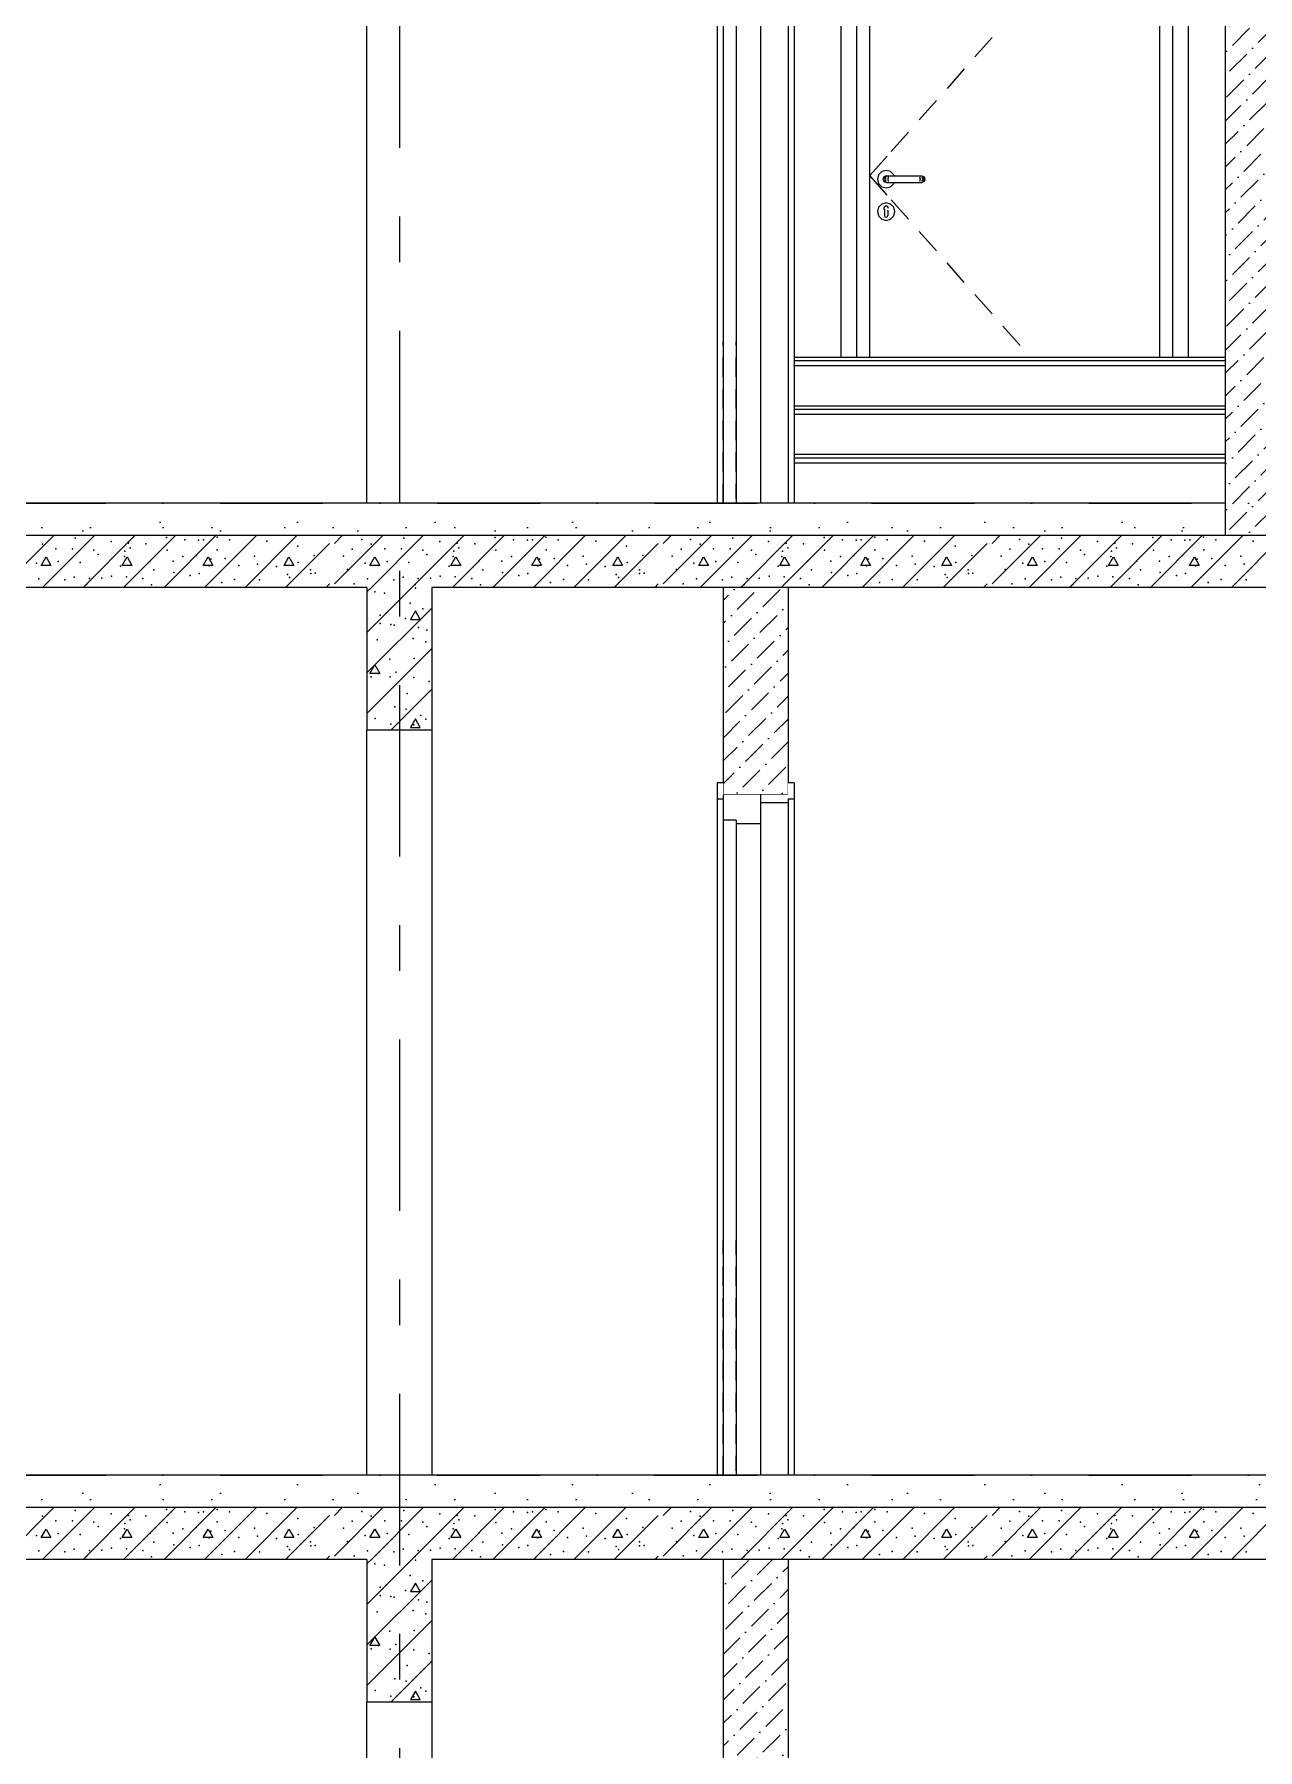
# Model space of a CAD drawing. Header units: millimetres. Extents: x 18162 to 7085488, y 72188 to 247925.
# Drawn here: x 3669702 to 3673479, y 136271 to 141565 of the extents above; entities that cross this region are included whole.
import ezdxf
from ezdxf.enums import TextEntityAlignment as Align

# ---------------------------------------------------------------- set-up
doc = ezdxf.new("R2010")
doc.units = ezdxf.units.MM
doc.header["$MEASUREMENT"] = 0
for name, pattern in [('Dot & Dashed', [670.277762, 317.5, -176.388889, 0, -176.388874]), ('Double Dashed', [1093.611073, 529.166651, -211.666656, 141.111112, -211.666656]), ('Wipeout_Contour', [1000, 0, -1000])]:
    doc.linetypes.add(name, pattern=pattern)
for name, color, linetype in [('Archicad Doors', 7, 'Continuous'), ('Structural - Bearing', 7, 'Continuous'), ('Structural - Grid', 7, 'Continuous'), ('Structural - Stair & Railing', 7, 'Continuous')]:
    doc.layers.add(name, color=color, linetype=linetype)
doc.styles.add('GENERATED_STYLE_3', font='', dxfattribs={"width": 0.8})
doc.styles.get('GENERATED_STYLE_3').set_extended_font_data('ISOCPEUR MON')
pattern_1 = [(45, (3761974.73, 95118.01), (-70.71068, 70.71068), [75, -25, 0, -25]), (45, (3761983.57, 95197.56), (-70.71068, 70.71068), [75, -25, 0, -25])]
pattern_2 = [(0, (3761974.7, 95118), (0, 779.423), [48.75, -401.25]), (0, (3762199.7, 95507.7), (0, 779.423), [48.75, -401.25]), (60, (3761974.7, 95118), (-675, 389.7114), [48.75, -401.25]), (60, (3762424.7, 95118), (-675, 389.7114), [48.75, -401.25]), (120, (3762023.5, 95118), (675, 389.7114), [48.75, -401.25]), (120, (3762473.5, 95118), (675, 389.7114), [48.75, -401.25]), (0, (3761974.73, 95193), (0, 150), [0, -150, 0, -225]), (45, (3762049.73, 95193), (-106.06602, 106.06602), [0, -112.5, 0, -187.5])]

# ---------------------------------------------------------------- blocks, each defined once
blk = doc.blocks.new('*X935', base_point=(3761974.7, 95118))
at = {"layer": 'Structural - Bearing', "color": 7, "linetype": 'Continuous', "lineweight": 9}
for p, q in [((3670729.1, 136719.2), (3670867.8, 136858)), ((3670729.1, 136844.2), (3670742.8, 136858)), ((3670729.1, 136594.2), (3670929.1, 136794.2)), ((3670878.5, 136785.4), (3670863.6, 136759.3)), ((3670863.6, 136759.3), (3670893.6, 136759.4)), ((3670893.6, 136759.4), (3670878.5, 136785.4)), ((3670729.1, 136469.2), (3670929.1, 136669.2)), ((3670738.4, 136592.7), (3670753.5, 136618.7)), ((3670768.4, 136592.7), (3670738.4, 136592.7)), ((3670753.5, 136618.7), (3670768.4, 136592.7)), ((3670802.8, 136418), (3670929.1, 136544.2)), ((3670878.5, 136452), (3670863.6, 136426)), ((3670893.6, 136426), (3670878.5, 136452)), ((3670863.6, 136426), (3670893.6, 136426)), ((3670927.8, 136418), (3670929.1, 136419.2))]:
    blk.add_line(p, q, dxfattribs=at)
for p in [(3670878.9, 136856.1), (3670753, 136844.3), (3670783.6, 136840.7), (3670862.4, 136809), (3670769.5, 136772.4), (3670789.8, 136779.9), (3670848.4, 136762.5), (3670901.2, 136792.1), (3670769.5, 136746.7), (3670802.4, 136743.9), (3670813.2, 136741.5), (3670872, 136700.6), (3670888.1, 136733.9), (3670914.2, 136726.4), (3670760.7, 136696), (3670910.7, 136689.9), (3670764.7, 136592.5), (3670799.5, 136636.3), (3670817.9, 136596.1), (3670875.1, 136638.8), (3670741.6, 136582.2), (3670800.9, 136581.6), (3670874.2, 136579.6), (3670921.4, 136567.7), (3670815, 136489.5), (3670852.8, 136531.1), (3670754.5, 136453.4), (3670802.9, 136436.3), (3670849.8, 136482.3), (3670873.7, 136433.9), (3670895.7, 136462.4), (3670910.5, 136451.9)]:
    blk.add_point(p, dxfattribs=at)
blk = doc.blocks.new('*X948', base_point=(3761974.7, 95118))
at = {"layer": 'Structural - Bearing', "color": 7, "linetype": 'Continuous', "lineweight": 9}
for p, q in [((3670729.1, 139719.3), (3670867.8, 139858)), ((3670729.1, 139844.3), (3670742.8, 139858)), ((3670729.1, 139594.3), (3670929.1, 139794.3)), ((3670878.5, 139785.4), (3670863.6, 139759.4)), ((3670893.6, 139759.4), (3670878.5, 139785.4)), ((3670863.6, 139759.4), (3670893.6, 139759.4)), ((3670729.1, 139469.3), (3670929.1, 139669.3)), ((3670738.4, 139592.7), (3670753.5, 139618.7)), ((3670753.5, 139618.7), (3670768.4, 139592.7)), ((3670768.4, 139592.7), (3670738.4, 139592.7)), ((3670802.8, 139418), (3670929.1, 139544.3)), ((3670878.5, 139452.1), (3670863.6, 139426)), ((3670893.6, 139426.1), (3670878.5, 139452.1)), ((3670863.6, 139426), (3670893.6, 139426.1)), ((3670927.8, 139418), (3670929.1, 139419.3))]:
    blk.add_line(p, q, dxfattribs=at)
for p in [(3670753, 139844.4), (3670783.6, 139840.7), (3670878.9, 139856.2), (3670769.5, 139772.4), (3670789.8, 139780), (3670862.4, 139809.1), (3670901.2, 139792.1), (3670769.5, 139746.8), (3670802.4, 139743.9), (3670813.2, 139741.6), (3670848.4, 139762.5), (3670888.1, 139734), (3670914.2, 139726.5), (3670760.7, 139696), (3670872, 139700.7), (3670910.7, 139690), (3670799.5, 139636.3), (3670875.1, 139638.8), (3670741.6, 139582.2), (3670764.7, 139592.5), (3670800.9, 139581.7), (3670817.9, 139596.2), (3670874.2, 139579.7), (3670921.4, 139567.8), (3670852.8, 139531.1), (3670754.5, 139453.4), (3670815, 139489.5), (3670849.8, 139482.3), (3670895.7, 139462.5), (3670910.5, 139452), (3670802.9, 139436.4), (3670873.7, 139433.9)]:
    blk.add_point(p, dxfattribs=at)
blk = doc.blocks.new('*X950', base_point=(3761974.7, 95118))
at = {"layer": 'Structural - Bearing', "color": 7, "linetype": 'Continuous', "lineweight": 9}
for p, q in [((3669613.4, 136868.7), (3669762.7, 137018)), ((3669727.7, 136858), (3669887.7, 137018)), ((3669852.7, 136858), (3670012.7, 137018)), ((3669977.7, 136858), (3670137.7, 137018)), ((3670102.7, 136858), (3670262.7, 137018)), ((3670227.7, 136858), (3670387.7, 137018)), ((3670352.7, 136858), (3670512.7, 137018)), ((3670628.5, 136993.7), (3670652.8, 137018)), ((3670628.5, 136868.7), (3670777.8, 137018)), ((3670742.8, 136858), (3670902.8, 137018)), ((3670867.8, 136858), (3671027.8, 137018)), ((3670992.8, 136858), (3671152.8, 137018)), ((3671117.8, 136858), (3671277.8, 137018)), ((3671242.8, 136858), (3671402.8, 137018)), ((3671367.8, 136858), (3671527.8, 137018)), ((3671643.6, 136993.7), (3671668, 137018)), ((3671643.6, 136868.7), (3671793, 137018)), ((3671758, 136858), (3671918, 137018)), ((3671883, 136858), (3672043, 137018)), ((3672008, 136858), (3672168, 137018)), ((3672133, 136858), (3672293, 137018)), ((3672258, 136858), (3672418, 137018)), ((3672383, 136858), (3672543, 137018)), ((3672658.8, 136993.7), (3672683.1, 137018)), ((3672658.8, 136868.7), (3672808.1, 137018)), ((3672773.1, 136858), (3672933.1, 137018)), ((3672898.1, 136858), (3673058.1, 137018)), ((3673023.1, 136858), (3673183.1, 137018)), ((3673148.1, 136858), (3673308.1, 137018)), ((3673273.1, 136858), (3673433.1, 137018)), ((3673398.1, 136858), (3673558.1, 137018)), ((3670477.7, 136858), (3670613.4, 136993.7)), ((3671492.8, 136858), (3671628.5, 136993.7)), ((3672508, 136858), (3672643.6, 136993.7)), ((3669723.3, 136926), (3669738.4, 136952)), ((3669753.3, 136926), (3669723.3, 136926)), ((3669738.4, 136952), (3669753.3, 136926)), ((3669973.3, 136926), (3669988.4, 136952)), ((3670003.3, 136926), (3669973.3, 136926)), ((3669988.4, 136952), (3670003.3, 136926)), ((3670223.3, 136926), (3670238.4, 136952)), ((3670253.3, 136926), (3670223.3, 136926)), ((3670238.4, 136952), (3670253.3, 136926)), ((3670473.3, 136926), (3670488.4, 136952)), ((3670503.3, 136926), (3670473.3, 136926)), ((3670488.4, 136952), (3670503.3, 136926)), ((3670738.4, 136926), (3670753.5, 136952)), ((3670768.4, 136926), (3670738.4, 136926)), ((3670753.5, 136952), (3670768.4, 136926)), ((3670988.4, 136926), (3671003.5, 136952)), ((3671018.4, 136926), (3670988.4, 136926)), ((3671003.5, 136952), (3671018.4, 136926)), ((3671238.4, 136926), (3671253.5, 136952)), ((3671268.4, 136926), (3671238.4, 136926)), ((3671253.5, 136952), (3671268.4, 136926)), ((3671488.4, 136926), (3671503.5, 136952)), ((3671518.4, 136926), (3671488.4, 136926)), ((3671503.5, 136952), (3671518.4, 136926)), ((3671753.5, 136926), (3671768.6, 136952)), ((3671783.6, 136926), (3671753.5, 136926)), ((3671768.6, 136952), (3671783.6, 136926)), ((3672003.5, 136926), (3672018.6, 136952)), ((3672033.6, 136926), (3672003.5, 136926)), ((3672018.6, 136952), (3672033.6, 136926)), ((3672253.5, 136926), (3672268.6, 136952)), ((3672283.6, 136926), (3672253.5, 136926)), ((3672268.6, 136952), (3672283.6, 136926)), ((3672503.5, 136926), (3672518.6, 136952)), ((3672533.6, 136926), (3672503.5, 136926)), ((3672518.6, 136952), (3672533.6, 136926)), ((3672768.6, 136926), (3672783.8, 136952)), ((3672798.7, 136926), (3672768.6, 136926)), ((3672783.8, 136952), (3672798.7, 136926)), ((3673018.6, 136926), (3673033.8, 136952)), ((3673048.7, 136926), (3673018.6, 136926)), ((3673033.8, 136952), (3673048.7, 136926)), ((3673268.6, 136926), (3673283.8, 136952)), ((3673298.7, 136926), (3673268.6, 136926)), ((3673283.8, 136952), (3673298.7, 136926)), ((3670602.7, 136858), (3670613.4, 136868.7)), ((3671617.8, 136858), (3671628.5, 136868.7)), ((3672633, 136858), (3672643.6, 136868.7))]:
    blk.add_line(p, q, dxfattribs=at)
for p in [(3669727.3, 136991.3), (3669768.8, 136977.2), (3669820.5, 136976.9), (3669828.2, 137009.7), (3669886.2, 136973), (3669938.9, 136999.4), (3669982, 136969.5), (3669992.8, 136994.2), (3669997.9, 136980.7), (3670046.9, 136992.7), (3670110.1, 137012.7), (3670111.8, 136972.6), (3670166.8, 137004.6), (3670209.2, 137003.5), (3670224.6, 137005), (3670266.4, 137012.8), (3670267.1, 136974.2), (3670304.6, 137004.6), (3670420.1, 137000.4), (3670515.2, 136984.9), (3670683.6, 136975.8), (3670713.2, 137005.9), (3670742.4, 136991.3), (3670783.9, 136977.2), (3670835.6, 136976.9), (3670843.3, 137009.7), (3670901.3, 136973), (3670954, 136999.4), (3670997.2, 136969.5), (3671008, 136994.2), (3671013, 136980.7), (3671062.1, 136992.7), (3671125.2, 137012.7), (3671127, 136972.6), (3671182, 137004.6), (3671224.3, 137003.5), (3671239.8, 137005), (3671281.5, 137012.8), (3671282.2, 136974.2), (3671319.8, 137004.6), (3671435.2, 137000.4), (3671530.3, 136984.9), (3671698.7, 136975.8), (3671728.4, 137005.9), (3671757.5, 136991.3), (3671799, 136977.2), (3671850.8, 136976.9), (3671858.4, 137009.7), (3671916.4, 136973), (3671969.2, 136999.4), (3672012.3, 136969.5), (3672023.1, 136994.2), (3672028.2, 136980.7), (3672077.2, 136992.7), (3672140.3, 137012.7), (3672142.1, 136972.6), (3672197.1, 137004.6), (3672239.4, 137003.5), (3672254.9, 137005), (3672296.6, 137012.8), (3672297.3, 136974.2), (3672334.9, 137004.6), (3672450.4, 137000.4), (3672545.4, 136984.9), (3672713.9, 136975.8), (3672743.5, 137005.9), (3672772.7, 136991.3), (3672814.2, 136977.2), (3672865.9, 136976.9), (3672873.5, 137009.7), (3672931.6, 136973), (3672984.3, 136999.4), (3673027.4, 136969.5), (3673038.2, 136994.2), (3673043.3, 136980.7), (3673092.3, 136992.7), (3673155.4, 137012.7), (3673157.2, 136972.6), (3673212.2, 137004.6), (3673254.6, 137003.5), (3673270, 137005), (3673311.7, 137012.8), (3673312.5, 136974.2), (3673350, 137004.6), (3673465.5, 137000.4), (3669708.4, 136932.5), (3669776, 136938.3), (3669843.6, 136935), (3669899.1, 136959.5), (3669968.1, 136923.1), (3669980.1, 136953.1), (3670059.3, 136939.6), (3670071.5, 136911.9), (3670130.8, 136938.9), (3670160.4, 136953.1), (3670201.6, 136956.9), (3670241.5, 136924.7), (3670246.7, 136945.3), (3670291.8, 136947.2), (3670333.5, 136926), (3670381.7, 136955), (3670391.4, 136930.3), (3670449.7, 136923), (3670517.1, 136935), (3670555.3, 136912.3), (3670566.1, 136956.9), (3670656.6, 136954.3), (3670669.5, 136913.9), (3670723.5, 136932.5), (3670791.1, 136938.3), (3670858.7, 136935), (3670914.2, 136959.5), (3670983.2, 136923.1), (3670995.2, 136953.1), (3671074.4, 136939.6), (3671086.7, 136911.9), (3671145.9, 136938.9), (3671175.5, 136953.1), (3671216.8, 136956.9), (3671256.7, 136924.7), (3671261.8, 136945.3), (3671307, 136947.2), (3671348.6, 136926), (3671396.9, 136955), (3671406.5, 136930.3), (3671464.9, 136923), (3671532.2, 136935), (3671570.5, 136912.3), (3671581.2, 136956.9), (3671671.7, 136954.3), (3671684.7, 136913.9), (3671738.7, 136932.5), (3671806.3, 136938.3), (3671873.9, 136935), (3671929.4, 136959.5), (3671998.4, 136923.1), (3672010.4, 136953.1), (3672089.5, 136939.6), (3672101.8, 136911.9), (3672161, 136938.9), (3672190.7, 136953.1), (3672231.9, 136956.9), (3672271.8, 136924.7), (3672276.9, 136945.3), (3672322.1, 136947.2), (3672363.7, 136926), (3672412, 136955), (3672421.7, 136930.3), (3672480, 136923), (3672547.4, 136935), (3672585.6, 136912.3), (3672596.3, 136956.9), (3672686.8, 136954.3), (3672699.8, 136913.9), (3672753.8, 136932.5), (3672821.4, 136938.3), (3672889, 136935), (3672944.5, 136959.5), (3673013.5, 136923.1), (3673025.5, 136953.1), (3673104.7, 136939.6), (3673116.9, 136911.9), (3673176.2, 136938.9), (3673205.8, 136953.1), (3673247, 136956.9), (3673286.9, 136924.7), (3673292.1, 136945.3), (3673337.2, 136947.2), (3673378.8, 136926), (3673427.1, 136955), (3673436.8, 136930.3), (3669715.9, 136884.5), (3669796.8, 136881.9), (3669825.6, 136890), (3669863, 136867.5), (3669872.3, 136886), (3669910.2, 136887), (3669940.2, 136892.5), (3669986.6, 136891.2), (3670037.6, 136885.8), (3670064.2, 136866.3), (3670132.5, 136903.7), (3670183.2, 136894.9), (3670210.8, 136901), (3670281, 136872.9), (3670320.5, 136883), (3670397.7, 136881.4), (3670483.6, 136898.3), (3670490.4, 136889.1), (3670555.5, 136900.5), (3670569.2, 136901.5), (3670689.6, 136869.1), (3670731.1, 136884.5), (3670812, 136881.9), (3670840.7, 136890), (3670878.2, 136867.5), (3670887.4, 136886), (3670925.3, 136887), (3670955.3, 136892.5), (3671001.7, 136891.2), (3671052.8, 136885.8), (3671079.4, 136866.3), (3671147.6, 136903.7), (3671198.3, 136894.9), (3671226, 136901), (3671296.2, 136872.9), (3671335.6, 136883), (3671412.8, 136881.4), (3671498.7, 136898.3), (3671505.6, 136889.1), (3671570.6, 136900.5), (3671584.4, 136901.5), (3671704.8, 136869.1), (3671746.2, 136884.5), (3671827.1, 136881.9), (3671855.8, 136890), (3671893.3, 136867.5), (3671902.6, 136886), (3671940.4, 136887), (3671970.5, 136892.5), (3672016.8, 136891.2), (3672067.9, 136885.8), (3672094.5, 136866.3), (3672162.8, 136903.7), (3672213.5, 136894.9), (3672241.1, 136901), (3672311.3, 136872.9), (3672350.7, 136883), (3672428, 136881.4), (3672513.9, 136898.3), (3672520.7, 136889.1), (3672585.7, 136900.5), (3672599.5, 136901.5), (3672719.9, 136869.1), (3672761.3, 136884.5), (3672842.2, 136881.9), (3672871, 136890), (3672908.4, 136867.5), (3672917.7, 136886), (3672955.5, 136887), (3672985.6, 136892.5), (3673031.9, 136891.2), (3673083, 136885.8), (3673109.6, 136866.3), (3673177.9, 136903.7), (3673228.6, 136894.9), (3673256.2, 136901), (3673326.4, 136872.9), (3673365.8, 136883), (3673443.1, 136881.4)]:
    blk.add_point(p, dxfattribs=at)
blk = doc.blocks.new('*X951', base_point=(3761974.7, 95118))
at = {"layer": 'Structural - Bearing', "color": 7, "linetype": 'Continuous', "lineweight": 9}
for p, q in [((3669613.4, 139868.7), (3669762.7, 140018)), ((3669727.7, 139858), (3669887.7, 140018)), ((3669852.7, 139858), (3670012.7, 140018)), ((3669977.7, 139858), (3670137.7, 140018)), ((3670102.7, 139858), (3670262.7, 140018)), ((3670227.7, 139858), (3670387.7, 140018)), ((3670352.7, 139858), (3670512.7, 140018)), ((3670477.7, 139858), (3670613.4, 139993.7)), ((3670628.5, 139993.7), (3670652.8, 140018)), ((3670628.5, 139868.7), (3670777.8, 140018)), ((3670742.8, 139858), (3670902.8, 140018)), ((3670867.8, 139858), (3671027.8, 140018)), ((3670992.8, 139858), (3671152.8, 140018)), ((3671117.8, 139858), (3671277.8, 140018)), ((3671242.8, 139858), (3671402.8, 140018)), ((3671367.8, 139858), (3671527.8, 140018)), ((3671492.8, 139858), (3671628.5, 139993.7)), ((3671643.6, 139993.7), (3671667.9, 140018)), ((3671643.6, 139868.7), (3671792.9, 140018)), ((3671757.9, 139858), (3671917.9, 140018)), ((3671882.9, 139858), (3672042.9, 140018)), ((3672007.9, 139858), (3672167.9, 140018)), ((3672132.9, 139858), (3672292.9, 140018)), ((3672257.9, 139858), (3672417.9, 140018)), ((3672382.9, 139858), (3672542.9, 140018)), ((3672507.9, 139858), (3672643.6, 139993.7)), ((3672658.8, 139993.7), (3672683.1, 140018)), ((3672658.8, 139868.7), (3672808.1, 140018)), ((3672773.1, 139858), (3672933.1, 140018)), ((3672898.1, 139858), (3673058.1, 140018)), ((3673023.1, 139858), (3673183.1, 140018)), ((3673148.1, 139858), (3673308.1, 140018)), ((3673273.1, 139858), (3673433.1, 140018)), ((3673398.1, 139858), (3673558.1, 140018)), ((3669723.3, 139926.1), (3669738.4, 139952.1)), ((3669738.4, 139952.1), (3669753.3, 139926)), ((3669973.3, 139926.1), (3669988.4, 139952.1)), ((3669988.4, 139952.1), (3670003.3, 139926)), ((3670223.3, 139926.1), (3670238.4, 139952.1)), ((3670238.4, 139952.1), (3670253.3, 139926)), ((3670473.3, 139926.1), (3670488.4, 139952.1)), ((3670488.4, 139952.1), (3670503.3, 139926)), ((3670738.4, 139926.1), (3670753.5, 139952.1)), ((3670753.5, 139952.1), (3670768.4, 139926)), ((3670988.4, 139926.1), (3671003.5, 139952.1)), ((3671003.5, 139952.1), (3671018.4, 139926)), ((3671238.4, 139926.1), (3671253.5, 139952.1)), ((3671253.5, 139952.1), (3671268.4, 139926)), ((3671488.4, 139926.1), (3671503.5, 139952.1)), ((3671503.5, 139952.1), (3671518.4, 139926)), ((3671753.5, 139926.1), (3671768.6, 139952.1)), ((3671768.6, 139952.1), (3671783.6, 139926)), ((3672003.5, 139926.1), (3672018.6, 139952.1)), ((3672018.6, 139952.1), (3672033.6, 139926)), ((3672253.5, 139926.1), (3672268.6, 139952.1)), ((3672268.6, 139952.1), (3672283.6, 139926)), ((3672503.5, 139926.1), (3672518.6, 139952.1)), ((3672518.6, 139952.1), (3672533.6, 139926)), ((3672768.6, 139926.1), (3672783.8, 139952.1)), ((3672783.8, 139952.1), (3672798.7, 139926)), ((3673018.6, 139926.1), (3673033.8, 139952.1)), ((3673033.8, 139952.1), (3673048.7, 139926)), ((3673268.6, 139926.1), (3673283.8, 139952.1)), ((3673283.8, 139952.1), (3673298.7, 139926)), ((3669753.3, 139926), (3669723.3, 139926.1)), ((3670003.3, 139926), (3669973.3, 139926.1)), ((3670253.3, 139926), (3670223.3, 139926.1)), ((3670503.3, 139926), (3670473.3, 139926.1)), ((3670768.4, 139926), (3670738.4, 139926.1)), ((3671018.4, 139926), (3670988.4, 139926.1)), ((3671268.4, 139926), (3671238.4, 139926.1)), ((3671518.4, 139926), (3671488.4, 139926.1)), ((3671783.6, 139926), (3671753.5, 139926.1)), ((3672033.6, 139926), (3672003.5, 139926.1)), ((3672283.6, 139926), (3672253.5, 139926.1)), ((3672533.6, 139926), (3672503.5, 139926.1)), ((3672798.7, 139926), (3672768.6, 139926.1)), ((3673048.7, 139926), (3673018.6, 139926.1)), ((3673298.7, 139926), (3673268.6, 139926.1)), ((3670602.7, 139858), (3670613.4, 139868.7)), ((3671617.8, 139858), (3671628.5, 139868.7)), ((3672632.9, 139858), (3672643.6, 139868.7))]:
    blk.add_line(p, q, dxfattribs=at)
for p in [(3669727.3, 139991.4), (3669828.2, 140009.8), (3669938.9, 139999.5), (3669992.8, 139994.3), (3669997.9, 139980.7), (3670046.9, 139992.7), (3670110.1, 140012.7), (3670166.8, 140004.6), (3670209.2, 140003.5), (3670224.6, 140005.1), (3670266.4, 140012.8), (3670304.6, 140004.6), (3670420.1, 140000.4), (3670515.2, 139985), (3670713.2, 140005.9), (3670742.4, 139991.4), (3670843.3, 140009.8), (3670954, 139999.5), (3671008, 139994.3), (3671013, 139980.7), (3671062.1, 139992.7), (3671125.2, 140012.7), (3671182, 140004.6), (3671224.3, 140003.5), (3671239.8, 140005.1), (3671281.5, 140012.8), (3671319.8, 140004.6), (3671435.2, 140000.4), (3671530.3, 139985), (3671728.4, 140005.9), (3671757.5, 139991.4), (3671858.4, 140009.8), (3671969.2, 139999.5), (3672023.1, 139994.3), (3672028.2, 139980.7), (3672077.2, 139992.7), (3672140.3, 140012.7), (3672197.1, 140004.6), (3672239.4, 140003.5), (3672254.9, 140005.1), (3672296.6, 140012.8), (3672334.9, 140004.6), (3672450.4, 140000.4), (3672545.4, 139985), (3672743.5, 140005.9), (3672772.7, 139991.4), (3672873.5, 140009.8), (3672984.3, 139999.5), (3673038.2, 139994.3), (3673043.3, 139980.7), (3673092.3, 139992.7), (3673155.4, 140012.7), (3673212.2, 140004.6), (3673254.6, 140003.5), (3673270, 140005.1), (3673311.7, 140012.8), (3673350, 140004.6), (3673465.5, 140000.4), (3669708.4, 139932.5), (3669768.8, 139977.3), (3669776, 139938.3), (3669820.5, 139976.9), (3669843.6, 139935.1), (3669886.2, 139973), (3669899.1, 139959.5), (3669980.1, 139953.1), (3669982, 139969.5), (3670059.3, 139939.6), (3670111.8, 139972.6), (3670130.8, 139938.9), (3670160.4, 139953.1), (3670201.6, 139957), (3670246.7, 139945.4), (3670267.1, 139974.3), (3670291.8, 139947.3), (3670381.7, 139955), (3670391.4, 139930.4), (3670517.1, 139935.1), (3670566.1, 139957), (3670656.6, 139954.4), (3670683.6, 139975.9), (3670723.5, 139932.5), (3670783.9, 139977.3), (3670791.1, 139938.3), (3670835.6, 139976.9), (3670858.7, 139935.1), (3670901.3, 139973), (3670914.2, 139959.5), (3670995.2, 139953.1), (3670997.2, 139969.5), (3671074.4, 139939.6), (3671127, 139972.6), (3671145.9, 139938.9), (3671175.5, 139953.1), (3671216.8, 139957), (3671261.8, 139945.4), (3671282.2, 139974.3), (3671307, 139947.3), (3671396.9, 139955), (3671406.5, 139930.4), (3671532.2, 139935.1), (3671581.2, 139957), (3671671.7, 139954.4), (3671698.7, 139975.9), (3671738.7, 139932.5), (3671799, 139977.3), (3671806.3, 139938.3), (3671850.8, 139976.9), (3671873.9, 139935.1), (3671916.4, 139973), (3671929.4, 139959.5), (3672010.4, 139953.1), (3672012.3, 139969.5), (3672089.5, 139939.6), (3672142.1, 139972.6), (3672161, 139938.9), (3672190.7, 139953.1), (3672231.9, 139957), (3672276.9, 139945.4), (3672297.3, 139974.3), (3672322.1, 139947.3), (3672412, 139955), (3672421.7, 139930.4), (3672547.4, 139935.1), (3672596.3, 139957), (3672686.8, 139954.4), (3672713.9, 139975.9), (3672753.8, 139932.5), (3672814.2, 139977.3), (3672821.4, 139938.3), (3672865.9, 139976.9), (3672889, 139935.1), (3672931.6, 139973), (3672944.5, 139959.5), (3673025.5, 139953.1), (3673027.4, 139969.5), (3673104.7, 139939.6), (3673157.2, 139972.6), (3673176.2, 139938.9), (3673205.8, 139953.1), (3673247, 139957), (3673292.1, 139945.4), (3673312.5, 139974.3), (3673337.2, 139947.3), (3673427.1, 139955), (3673436.8, 139930.4), (3669715.9, 139884.6), (3669796.8, 139881.9), (3669825.6, 139890), (3669872.3, 139886.1), (3669910.2, 139887.1), (3669940.2, 139892.6), (3669968.1, 139923.2), (3669986.6, 139891.3), (3670037.6, 139885.8), (3670071.5, 139911.9), (3670132.5, 139903.8), (3670183.2, 139894.9), (3670210.8, 139901), (3670241.5, 139924.8), (3670320.5, 139883), (3670333.5, 139926.1), (3670397.7, 139881.5), (3670449.7, 139923), (3670483.6, 139898.4), (3670490.4, 139889.2), (3670555.3, 139912.4), (3670555.5, 139900.6), (3670569.2, 139901.6), (3670669.5, 139913.9), (3670731.1, 139884.6), (3670812, 139881.9), (3670840.7, 139890), (3670887.4, 139886.1), (3670925.3, 139887.1), (3670955.3, 139892.6), (3670983.2, 139923.2), (3671001.7, 139891.3), (3671052.8, 139885.8), (3671086.7, 139911.9), (3671147.6, 139903.8), (3671198.3, 139894.9), (3671226, 139901), (3671256.7, 139924.8), (3671335.6, 139883), (3671348.6, 139926.1), (3671412.8, 139881.5), (3671464.9, 139923), (3671498.7, 139898.4), (3671505.6, 139889.2), (3671570.5, 139912.4), (3671570.6, 139900.6), (3671584.4, 139901.6), (3671684.7, 139913.9), (3671746.2, 139884.6), (3671827.1, 139881.9), (3671855.8, 139890), (3671902.6, 139886.1), (3671940.4, 139887.1), (3671970.5, 139892.6), (3671998.4, 139923.2), (3672016.8, 139891.3), (3672067.9, 139885.8), (3672101.8, 139911.9), (3672162.8, 139903.8), (3672213.5, 139894.9), (3672241.1, 139901), (3672271.8, 139924.8), (3672350.7, 139883), (3672363.7, 139926.1), (3672428, 139881.5), (3672480, 139923), (3672513.9, 139898.4), (3672520.7, 139889.2), (3672585.6, 139912.4), (3672585.7, 139900.6), (3672599.5, 139901.6), (3672699.8, 139913.9), (3672761.3, 139884.6), (3672842.2, 139881.9), (3672871, 139890), (3672917.7, 139886.1), (3672955.5, 139887.1), (3672985.6, 139892.6), (3673013.5, 139923.2), (3673031.9, 139891.3), (3673083, 139885.8), (3673116.9, 139911.9), (3673177.9, 139903.8), (3673228.6, 139894.9), (3673256.2, 139901), (3673286.9, 139924.8), (3673365.8, 139883), (3673378.8, 139926.1), (3673443.1, 139881.5), (3669863, 139867.6), (3670064.2, 139866.3), (3670281, 139872.9), (3670689.6, 139869.1), (3670878.2, 139867.6), (3671079.4, 139866.3), (3671296.2, 139872.9), (3671704.8, 139869.1), (3671893.3, 139867.6), (3672094.5, 139866.3), (3672311.3, 139872.9), (3672719.9, 139869.1), (3672908.4, 139867.6), (3673109.6, 139866.3), (3673326.4, 139872.9)]:
    blk.add_point(p, dxfattribs=at)
blk = doc.blocks.new('Standard grid marker[359]_3', base_point=(3670829.1, 147118))
at = {"layer": 'Structural - Grid', "color": 13, "linetype": 'Double Dashed', "lineweight": 13}
blk.add_line((3670829.1, 146118), (3670829.1, 88118), dxfattribs=at)
at = {"layer": 'Structural - Grid', "color": 13, "lineweight": 13, "style": 'GENERATED_STYLE_3'}
blk.add_attdef('AC_MarkerText_1', text='', height=250, rotation=360, dxfattribs=at).set_placement((3670829.1, 86943), align=Align.TOP_CENTER)

msp = doc.modelspace()

# ---------------------------------------------------------------- hatches: boundary and pattern name
at = {"layer": 'Structural - Bearing', "linetype": 'Continuous', "lineweight": 9}
h = msp.add_hatch(dxfattribs=at)
h.set_pattern_fill('Dot___Dashed_0003', style=0, pattern_type=2)
h.set_pattern_definition(pattern_1)
h.paths.add_polyline_path([(3673379.1, 144018), (3673379.1, 140018), (3673579.1, 140018), (3673579.1, 144018)])
h = msp.add_hatch(dxfattribs=at)
h.set_pattern_fill('Dot___Dashed_0003', style=0, pattern_type=2)
h.set_pattern_definition(pattern_1)
h.paths.add_polyline_path([(3671829.1, 139858), (3671829.1, 139218), (3672029.1, 139218), (3672029.1, 139858)])
h = msp.add_hatch(dxfattribs=at)
h.set_pattern_fill('Dot___Dashed_0003', style=0, pattern_type=2)
h.set_pattern_definition(pattern_1)
h.paths.add_polyline_path([(3671829.1, 136858), (3671829.1, 136218), (3672029.1, 136218), (3672029.1, 136858)])

# ---------------------------------------------------------------- linework, layer by layer
at = {"layer": 'Archicad Doors', "color": 7, "linetype": 'Continuous', "lineweight": 9}
for p, q in [((3670729.1, 140118), (3670729.1, 142418)), ((3672048.1, 142205), (3672048.1, 140118)), ((3672191.9, 142255), (3672191.9, 140568)), ((3672241.9, 140568), (3672241.9, 142205)), ((3673215.9, 142205), (3673215.9, 140568)), ((3673265.9, 140568), (3673265.9, 142255)), ((3672029.1, 142193), (3672029.1, 140118)), ((3671944.1, 142128), (3671944.1, 140118)), ((3672281.9, 140568), (3672281.9, 142140)), ((3673175.9, 142140), (3673175.9, 140568)), ((3672659.2, 141555.7), (3672606.2, 141495.8)), ((3672573.1, 141458.3), (3672520.1, 141398.4)), ((3672487, 141360.9), (3672434, 141301)), ((3672400.9, 141263.5), (3672347.9, 141203.6)), ((3672334.9, 141188.9), (3672281.9, 141129)), ((3672331.9, 141145), (3672318.4, 141141.4)), ((3672345.4, 141141.4), (3672331.9, 141145)), ((3672334.9, 141069.1), (3672281.9, 141129)), ((3672308.6, 141131.5), (3672304.9, 141118)), ((3672304.9, 141118), (3672308.6, 141104.5)), ((3672318.4, 141141.4), (3672308.6, 141131.5)), ((3672308.6, 141104.5), (3672318.4, 141094.6)), ((3672318.4, 141094.6), (3672331.9, 141091)), ((3672324.9, 141125.1), (3672321.9, 141118)), ((3672321.9, 141118), (3672324.9, 141110.9)), ((3672326.4, 141125.1), (3672323.7, 141118)), ((3672323.7, 141118), (3672326.4, 141110.9)), ((3672331.9, 141128), (3672324.9, 141125.1)), ((3672324.9, 141110.9), (3672331.9, 141108)), ((3672331.2, 141125.1), (3672329.1, 141118)), ((3672329.1, 141118), (3672331.2, 141110.9)), ((3672331.9, 141128), (3672333.1, 141128)), ((3672331.9, 141108), (3672333.1, 141108)), ((3672331.9, 141091), (3672345.4, 141094.6)), ((3672333.1, 141128), (3672336.3, 141128)), ((3672333.1, 141108), (3672336.3, 141108)), ((3672336.3, 141128), (3672341.2, 141128)), ((3672336.3, 141108), (3672341.2, 141108)), ((3672338.4, 141125.1), (3672337.3, 141118)), ((3672337.3, 141118), (3672338.4, 141110.9)), ((3672341.2, 141128), (3672346.9, 141128)), ((3672341.2, 141108), (3672346.9, 141108)), ((3672355.3, 141131.5), (3672345.4, 141141.4)), ((3672345.4, 141094.6), (3672355.3, 141104.5)), ((3672346.9, 141128), (3672426.9, 141128)), ((3672346.9, 141108), (3672426.9, 141108)), ((3672356.3, 141128), (3672355.3, 141131.5)), ((3672355.3, 141104.5), (3672356.3, 141108)), ((3672426.9, 141128), (3672432.7, 141128)), ((3672426.9, 141108), (3672432.7, 141108)), ((3672432.7, 141128), (3672437.5, 141128)), ((3672432.7, 141108), (3672437.5, 141108)), ((3672435.4, 141125.1), (3672436.6, 141118)), ((3672436.6, 141118), (3672435.4, 141110.9)), ((3672437.5, 141128), (3672440.8, 141128)), ((3672437.5, 141108), (3672440.8, 141108)), ((3672440.8, 141128), (3672441.9, 141128)), ((3672440.8, 141108), (3672441.9, 141108)), ((3672441.9, 141128), (3672449, 141125.1)), ((3672449, 141110.9), (3672441.9, 141108)), ((3672442.6, 141125.1), (3672444.8, 141118)), ((3672444.8, 141118), (3672442.6, 141110.9)), ((3672447.5, 141125.1), (3672450.2, 141118)), ((3672450.2, 141118), (3672447.5, 141110.9)), ((3672449, 141125.1), (3672451.9, 141118)), ((3672451.9, 141118), (3672449, 141110.9)), ((3672318.4, 141041.4), (3672308.6, 141031.5)), ((3672331.9, 141045), (3672318.4, 141041.4)), ((3672345.4, 141041.4), (3672331.9, 141045)), ((3672355.3, 141031.5), (3672345.4, 141041.4)), ((3672400.9, 140994.5), (3672347.9, 141054.4)), ((3672308.6, 141031.5), (3672304.9, 141018)), ((3672304.9, 141018), (3672308.6, 141004.5)), ((3672308.6, 141004.5), (3672318.4, 140994.6)), ((3672318.4, 140994.6), (3672331.9, 140991)), ((3672325.2, 141029.6), (3672324.5, 141027.7)), ((3672324.5, 141027.7), (3672326.9, 141022.4)), ((3672326.6, 141033.2), (3672325.2, 141029.6)), ((3672331.9, 141035.4), (3672326.6, 141033.2)), ((3672326.9, 141022.4), (3672326.9, 141020.9)), ((3672326.9, 141020.9), (3672326.9, 141018)), ((3672326.9, 141018), (3672326.9, 141015.1)), ((3672326.9, 141015.1), (3672326.9, 141009.3)), ((3672326.9, 141009.3), (3672326.9, 141005.5)), ((3672326.9, 141005.5), (3672328.4, 141002)), ((3672328.4, 141002), (3672331.9, 141000.5)), ((3672337.3, 141033.2), (3672331.9, 141035.4)), ((3672331.9, 141000.5), (3672335.5, 141002)), ((3672331.9, 140991), (3672345.4, 140994.6)), ((3672335.5, 141002), (3672336.9, 141005.5)), ((3672336.9, 141020.9), (3672336.9, 141022.4)), ((3672336.9, 141020.9), (3672336.9, 141018)), ((3672336.9, 141018), (3672336.9, 141015.1)), ((3672336.9, 141015.1), (3672336.9, 141009.3)), ((3672336.9, 141009.3), (3672336.9, 141005.5)), ((3672338.7, 141029.6), (3672337.3, 141033.2)), ((3672339.4, 141027.7), (3672338.7, 141029.6)), ((3672345.4, 140994.6), (3672355.3, 141004.5)), ((3672358.9, 141018), (3672355.3, 141031.5)), ((3672355.3, 141004.5), (3672358.9, 141018)), ((3672487, 140897.1), (3672434, 140957)), ((3672573.1, 140799.7), (3672520.1, 140859.6)), ((3672659.2, 140702.3), (3672606.2, 140762.3)), ((3672745.4, 140604.9), (3672692.4, 140664.9)), ((3670729.1, 137118), (3670729.1, 139418)), ((3670929.1, 139418), (3670929.1, 137118)), ((3670729.1, 134118), (3670729.1, 136418)), ((3670929.1, 136418), (3670929.1, 134118))]:
    msp.add_line(p, q, dxfattribs=at)
at = {"layer": 'Structural - Bearing', "color": 7, "linetype": 'Continuous', "lineweight": 25}
for p, q in [((3673379.1, 144018), (3673379.1, 140118)), ((3673379.1, 140118), (3673379.1, 140018)), ((3670729.1, 139858), (3669429.1, 139858)), ((3670729.1, 139858), (3670729.1, 139418)), ((3670929.1, 139858), (3670929.1, 139418)), ((3671829.1, 139858), (3670929.1, 139858)), ((3672029.1, 139858), (3671829.1, 139858)), ((3676179.1, 139858), (3672029.1, 139858)), ((3670929.1, 139418), (3670729.1, 139418)), ((3676379.1, 137018), (3669429.1, 137018)), ((3670729.1, 136858), (3669429.1, 136858)), ((3670729.1, 136858), (3670729.1, 136418)), ((3670929.1, 136858), (3670929.1, 136418)), ((3671829.1, 136858), (3670929.1, 136858)), ((3672029.1, 136858), (3671829.1, 136858)), ((3676179.1, 136858), (3672029.1, 136858)), ((3670929.1, 136418), (3670729.1, 136418))]:
    msp.add_line(p, q, dxfattribs=at)
at = {"layer": 'Structural - Bearing', "color": 7, "linetype": 'Continuous', "lineweight": 25, "flags": 128}
for points in [[(3676179.1, 140018), (3673579.1, 140018), (3673379.1, 140018), (3669429.1, 140018)], [(3671829.1, 139858), (3671829.1, 139255), (3671829.1, 139218)], [(3672029.1, 139858), (3672029.1, 139255), (3672029.1, 139218)], [(3672029.1, 139218), (3671944.1, 139218), (3671829.1, 139218)], [(3671829.1, 136858), (3671829.1, 136255), (3671829.1, 136218)], [(3672029.1, 136858), (3672029.1, 136255), (3672029.1, 136218)]]:
    msp.add_lwpolyline(points, dxfattribs=at)
at = {"layer": 'Structural - Stair & Railing', "color": 7, "linetype": 'Continuous', "lineweight": 9}
for p, q in [((3673379.1, 140568), (3672048.1, 140568)), ((3672048.1, 140558), (3673379.1, 140558)), ((3672048.1, 140543), (3673379.1, 140543)), ((3673379.1, 140418), (3672048.1, 140418)), ((3672048.1, 140408), (3673379.1, 140408)), ((3672048.1, 140393), (3673379.1, 140393)), ((3673379.1, 140268), (3672048.1, 140268)), ((3672048.1, 140258), (3673379.1, 140258)), ((3672048.1, 140243), (3673379.1, 140243))]:
    msp.add_line(p, q, dxfattribs=at)

# ---------------------------------------------------------------- block references
at = {"layer": 'Structural - Bearing', "lineweight": 0}
for name in ['*X951', '*X948', '*X950', '*X935']:
    msp.add_blockref(name, (3761974.7, 95118), dxfattribs=at)
at = {"layer": 'Structural - Grid', "color": 13, "linetype": 'Continuous', "lineweight": 13}
msp.add_blockref('Standard grid marker[359]_3', (3670829.1, 147118), dxfattribs=at)

# ---------------------------------------------------------------- wipeouts: each hides what was drawn before it
at = {"color": 254, "linetype": 'Wipeout_Contour', "lineweight": 0, "ltscale": 14698241.47267344}
msp.add_wipeout([(3671829.1, 140118), (3671869.1, 140118), (3671869.1, 142140), (3671829.1, 142140)], dxfattribs=at).dxf.layer = 'Archicad Doors'
at = {"color": 254, "linetype": 'Wipeout_Contour', "lineweight": 0, "ltscale": 14697785.47963666}
msp.add_wipeout([(3671829.1, 137118), (3671869.1, 137118), (3671869.1, 139140), (3671829.1, 139140)], dxfattribs=at).dxf.layer = 'Archicad Doors'

# ---------------------------------------------------------------- next in the draw order: hatches: boundary and pattern name
at = {"layer": 'Structural - Bearing', "linetype": 'Continuous', "lineweight": 9}
h = msp.add_hatch(dxfattribs=at)
h.set_pattern_fill('Lightweight_Concrete_0003', style=0, pattern_type=2)
h.set_pattern_definition(pattern_2)
h.paths.add_polyline_path([(3669429.1, 140018), (3673379.1, 140018), (3673379.1, 140118), (3669429.1, 140118)])
h = msp.add_hatch(dxfattribs=at)
h.set_pattern_fill('Lightweight_Concrete_0003', style=0, pattern_type=2)
h.set_pattern_definition(pattern_2)
h.paths.add_polyline_path([(3669429.1, 137018), (3676379.1, 137018), (3676379.1, 137118), (3669429.1, 137118)])

# ---------------------------------------------------------------- next in the draw order: linework, layer by layer
at = {"color": 8, "linetype": 'Dot & Dashed', "lineweight": 13}
for p, q in [((3658879.3, 140118), (3689916.5, 140118)), ((3658879.3, 137118), (3689916.5, 137118))]:
    msp.add_line(p, q, dxfattribs=at)
at = {"layer": 'Archicad Doors', "color": 7, "linetype": 'Continuous', "lineweight": 9}
for p, q in [((3671810.1, 142205), (3671810.1, 140118)), ((3671829, 140604.9), (3671829, 140616.5)), ((3671869.2, 140604.9), (3671869.2, 140616.5)), ((3671829, 140507.6), (3671829, 140567.5)), ((3671869.2, 140507.6), (3671869.2, 140567.5)), ((3671829, 140410.2), (3671829, 140470.1)), ((3671869.2, 140410.2), (3671869.2, 140470.1)), ((3671829, 140312.8), (3671829, 140372.7)), ((3671869.2, 140312.8), (3671869.2, 140372.7)), ((3671829, 140215.4), (3671829, 140275.3)), ((3671869.2, 140215.4), (3671869.2, 140275.3)), ((3671829, 140118), (3671829, 140177.9)), ((3671869.2, 140131.6), (3671869.2, 140177.9)), ((3671829, 139042.6), (3671829, 138982.7)), ((3671869.2, 139042.6), (3671869.2, 138982.7)), ((3671829, 138945.2), (3671829, 138885.3)), ((3671869.2, 138945.2), (3671869.2, 138885.3)), ((3671829, 138847.8), (3671829, 138787.9)), ((3671869.2, 138847.8), (3671869.2, 138787.9)), ((3671829, 138750.5), (3671829, 138690.5)), ((3671869.2, 138750.5), (3671869.2, 138690.5)), ((3671829, 138653.1), (3671829, 138593.1)), ((3671869.2, 138653.1), (3671869.2, 138593.1)), ((3671829, 138555.7), (3671829, 138495.8)), ((3671869.2, 138555.7), (3671869.2, 138495.8)), ((3671829, 138458.3), (3671829, 138415.6)), ((3671869.2, 138458.3), (3671869.2, 138415.6)), ((3671829, 137799.7), (3671829, 137842.4)), ((3671869.2, 137799.7), (3671869.2, 137842.4)), ((3671829, 137702.3), (3671829, 137762.3)), ((3671869.2, 137702.3), (3671869.2, 137762.3)), ((3671829, 137604.9), (3671829, 137664.9)), ((3671869.2, 137604.9), (3671869.2, 137664.9)), ((3671829, 137507.6), (3671829, 137567.5)), ((3671869.2, 137507.6), (3671869.2, 137567.5)), ((3671829, 137410.2), (3671829, 137470.1)), ((3671869.2, 137410.2), (3671869.2, 137470.1)), ((3671829, 137312.8), (3671829, 137372.7)), ((3671869.2, 137312.8), (3671869.2, 137372.7)), ((3671829, 137215.4), (3671829, 137275.3)), ((3671869.2, 137215.4), (3671869.2, 137275.3)), ((3671829, 137118), (3671829, 137177.9)), ((3671869.2, 137131.6), (3671869.2, 137177.9))]:
    msp.add_line(p, q, dxfattribs=at)
at = {"layer": 'Archicad Doors', "color": 7, "linetype": 'Continuous', "lineweight": 9, "flags": 128}
for points in [[(3671829.1, 142218), (3671829.1, 142205), (3671829.1, 142140), (3671829.1, 140118)], [(3671869.1, 142140), (3671869.1, 142128), (3671869.1, 140118)]]:
    msp.add_lwpolyline(points, dxfattribs=at)
at = {"layer": 'Structural - Bearing', "color": 7, "linetype": 'Continuous', "lineweight": 25, "flags": 128}
for points in [[(3673379.1, 140118), (3671869.1, 140118), (3671829.1, 140118), (3669429.1, 140118)], [(3676379.1, 137118), (3671869.1, 137118), (3671829.1, 137118), (3669429.1, 137118)]]:
    msp.add_lwpolyline(points, dxfattribs=at)

# ---------------------------------------------------------------- next in the draw order: wipeouts: each hides what was drawn before it
at = {"color": 254, "linetype": 'Wipeout_Contour', "lineweight": 0, "ltscale": 14697833.22228023}
msp.add_wipeout([(3671810.1, 139205), (3671829.1, 139205), (3671829.1, 139255), (3671810.1, 139255)], dxfattribs=at).dxf.layer = 'Archicad Doors'
at = {"color": 254, "linetype": 'Wipeout_Contour', "lineweight": 0, "ltscale": 14698708.59323299}
msp.add_wipeout([(3672048.1, 139205), (3672048.1, 139255), (3672029.1, 139255), (3672029.1, 139205)], dxfattribs=at).dxf.layer = 'Archicad Doors'

# ---------------------------------------------------------------- next in the draw order: linework, layer by layer
at = {"layer": 'Archicad Doors', "color": 7, "linetype": 'Continuous', "lineweight": 9}
for p, q in [((3671829.1, 139255), (3671810.1, 139255)), ((3672048.1, 139255), (3672029.1, 139255))]:
    msp.add_line(p, q, dxfattribs=at)

# ---------------------------------------------------------------- next in the draw order: wipeouts: each hides what was drawn before it
at = {"color": 254, "linetype": 'Wipeout_Contour', "lineweight": 0, "ltscale": 14698497.02948252}
msp.add_wipeout([(3671944.1, 139193), (3672029.1, 139193), (3672029.1, 139218), (3671944.1, 139218)], dxfattribs=at).dxf.layer = 'Archicad Doors'

# ---------------------------------------------------------------- next in the draw order: linework, layer by layer
at = {"layer": 'Archicad Doors', "color": 7, "linetype": 'Continuous', "lineweight": 9}
for p, q in [((3672048.1, 139255), (3672048.1, 139205)), ((3672029.1, 139205), (3672029.1, 139193)), ((3672048.1, 139205), (3672029.1, 139205)), ((3672029.1, 139193), (3672029.1, 137118)), ((3672048.1, 139205), (3672048.1, 137118))]:
    msp.add_line(p, q, dxfattribs=at)

# ---------------------------------------------------------------- next in the draw order: wipeouts: each hides what was drawn before it
at = {"color": 254, "linetype": 'Wipeout_Contour', "lineweight": 0, "ltscale": 22047101.39139652}
msp.add_wipeout([(3671829.1, 139218), (3671829.1, 139140), (3671869.1, 139140), (3671869.1, 139128), (3671944.1, 139128), (3671944.1, 139218)], dxfattribs=at).dxf.layer = 'Archicad Doors'

# ---------------------------------------------------------------- next in the draw order: linework, layer by layer
at = {"layer": 'Archicad Doors', "color": 7, "linetype": 'Continuous', "lineweight": 9}
for p, q in [((3671810.1, 139255), (3671810.1, 139205)), ((3671810.1, 139205), (3671810.1, 137118)), ((3671829.1, 139205), (3671810.1, 139205)), ((3672029.1, 139193), (3671944.1, 139193)), ((3671829, 139140), (3671829, 139080.1)), ((3671869.1, 139140), (3671829.1, 139140)), ((3671944.1, 139128), (3671869.1, 139128)), ((3671869.2, 139126.4), (3671869.2, 139080.1)), ((3671944.1, 139128), (3671944.1, 137118))]:
    msp.add_line(p, q, dxfattribs=at)
at = {"layer": 'Archicad Doors', "color": 7, "linetype": 'Continuous', "lineweight": 9, "flags": 128}
for points in [[(3671829.1, 139218), (3671829.1, 139205), (3671829.1, 139140), (3671829.1, 137118)], [(3671944.1, 139218), (3671944.1, 139193), (3671944.1, 139128)], [(3671869.1, 139140), (3671869.1, 139128), (3671869.1, 137118)]]:
    msp.add_lwpolyline(points, dxfattribs=at)

doc.saveas('drawing.dxf')
